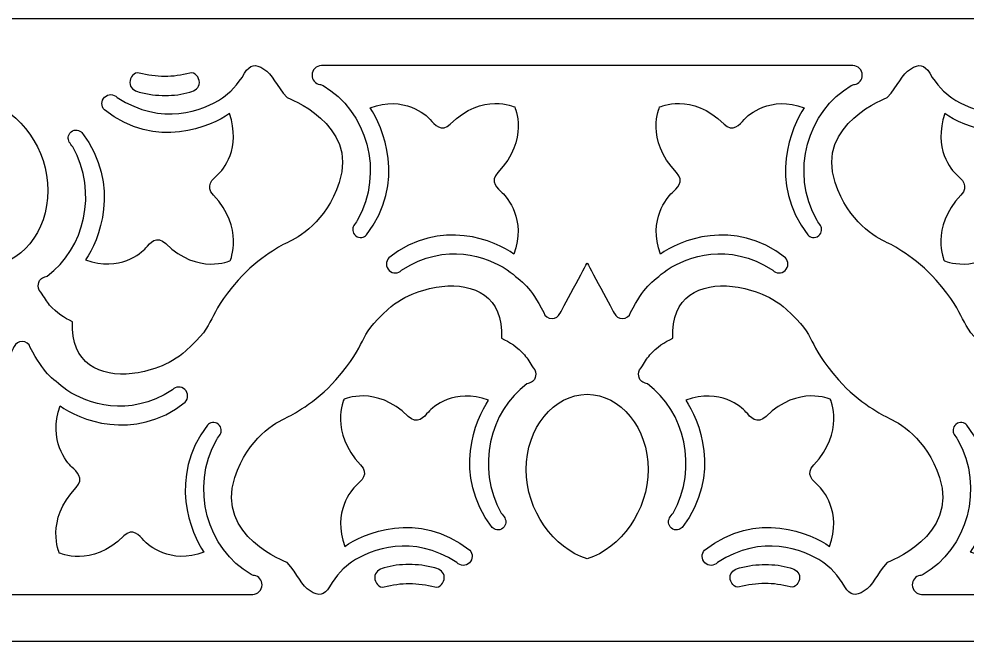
# Model space of a CAD drawing. Header units: centimetres. Extents: x 1.5 to 27, y -5.6 to -3.4.
# Drawn here: x 4.614 to 7.855, y -5.563 to -3.438 of the extents above; entities that cross this region are included whole.
import ezdxf

# ---------------------------------------------------------------- set-up
doc = ezdxf.new("R2010")
doc.units = ezdxf.units.CM
doc.header["$MEASUREMENT"] = 0
doc.layers.add('layer 1', color=7, linetype='Continuous')

msp = doc.modelspace()

# ---------------------------------------------------------------- linework, layer by layer
at = {"layer": 'layer 1', "color": 250}
for points, knots in [([(26.99977, -5.56315), (26.99977, -5.56315), (1.50052, -5.56315), (1.50052, -5.56315), (1.50052, -5.56315), (1.50052, -5.56315), (1.50052, -3.43822), (1.50052, -3.43822), (1.50052, -3.43822), (1.50052, -3.43822), (26.99977, -3.43822), (26.99977, -3.43822), (26.99977, -3.43822), (26.99977, -3.43822), (26.99977, -5.56315), (26.99977, -5.56315)], [0, 0, 0, 0, 0.2, 0.2, 0.2, 0.2, 0.4, 0.4, 0.4, 0.4, 0.6, 0.6, 0.6, 0.6, 1, 1, 1, 1]), ([(5.53057, -4.20241), (5.57008, -4.18478), (5.66395, -4.13215), (5.70887, -3.99739), (5.70887, -3.99739), (5.77604, -3.79588), (5.53057, -3.70694), (5.53057, -3.70694), (5.53057, -3.70694), (5.49366, -3.66489), (5.48061, -3.62707), (5.45125, -3.60917), (5.45125, -3.60917), (5.42188, -3.59128), (5.4039, -3.59267), (5.3856, -3.6235), (5.3856, -3.6235), (5.36274, -3.66337), (5.33356, -3.69138), (5.3105, -3.70784), (5.3105, -3.70784), (5.23985, -3.75181), (5.10358, -3.80572), (4.94974, -3.70609), (4.94974, -3.70609), (4.9382, -3.69391), (4.91912, -3.69354), (4.90714, -3.70527), (4.90714, -3.70527), (4.89515, -3.717), (4.89479, -3.7364), (4.90633, -3.74858), (4.90633, -3.74858), (5.08273, -3.88859), (5.27306, -3.80507), (5.33347, -3.7612), (5.33347, -3.7612), (5.37602, -3.87971), (5.31028, -3.95517), (5.29385, -3.97004), (5.29385, -3.97004), (5.27741, -3.98491), (5.24936, -4.00876), (5.27895, -4.03988), (5.27895, -4.03988), (5.38611, -4.15255), (5.33631, -4.26372), (5.33631, -4.26372), (5.33631, -4.26372), (5.33631, -4.26372), (5.22696, -4.31435), (5.11613, -4.20541), (5.11613, -4.20541), (5.08553, -4.17533), (5.06207, -4.20385), (5.04744, -4.22055), (5.04744, -4.22055), (5.03282, -4.23726), (4.95859, -4.3041), (4.84203, -4.26083), (4.84203, -4.26083), (4.88517, -4.19942), (4.96733, -4.00592), (4.82961, -3.82658), (4.82961, -3.82658), (4.82234, -3.81853), (4.80551, -3.8124), (4.79262, -3.82408), (4.79262, -3.82408), (4.7803, -3.83525), (4.78081, -3.84789), (4.78639, -3.85878), (4.78639, -3.85878), (4.78873, -3.86335), (4.79525, -3.87022), (4.79814, -3.87535), (4.79814, -3.87535), (4.88566, -4.03089), (4.8378, -4.22162), (4.71109, -4.31685), (4.71109, -4.31685), (4.6999, -4.32185), (4.68805, -4.31914), (4.68269, -4.33842), (4.68269, -4.33842), (4.67787, -4.35573), (4.68062, -4.36133), (4.68874, -4.37097), (4.68874, -4.37097), (4.68874, -4.37097), (4.68874, -4.37097), (4.68874, -4.37097), (4.68874, -4.37097), (4.70195, -4.39029), (4.70765, -4.40203), (4.71924, -4.41543), (4.71924, -4.41543), (4.74312, -4.44304), (4.76981, -4.45977), (4.79752, -4.47256), (4.79752, -4.47256), (4.78965, -4.6153), (4.8925, -4.66221), (5.00117, -4.64948), (5.00117, -4.64948), (5.05164, -4.64356), (5.12898, -4.62232), (5.1848, -4.5722), (5.1848, -4.5722), (5.29944, -4.46927), (5.24572, -4.46468), (5.36412, -4.32999), (5.36412, -4.32999), (5.43239, -4.25232), (5.52011, -4.20671), (5.53057, -4.20241)], [0, 0, 0, 0, 0.0333333, 0.0333333, 0.0333333, 0.0333333, 0.0666667, 0.0666667, 0.0666667, 0.0666667, 0.1, 0.1, 0.1, 0.1, 0.1333333, 0.1333333, 0.1333333, 0.1333333, 0.1666667, 0.1666667, 0.1666667, 0.1666667, 0.2, 0.2, 0.2, 0.2, 0.2333333, 0.2333333, 0.2333333, 0.2333333, 0.2666667, 0.2666667, 0.2666667, 0.2666667, 0.3, 0.3, 0.3, 0.3, 0.3333333, 0.3333333, 0.3333333, 0.3333333, 0.3666667, 0.3666667, 0.3666667, 0.3666667, 0.4, 0.4, 0.4, 0.4, 0.4333333, 0.4333333, 0.4333333, 0.4333333, 0.4666667, 0.4666667, 0.4666667, 0.4666667, 0.5, 0.5, 0.5, 0.5, 0.5333333, 0.5333333, 0.5333333, 0.5333333, 0.5666667, 0.5666667, 0.5666667, 0.5666667, 0.6, 0.6, 0.6, 0.6, 0.6333333, 0.6333333, 0.6333333, 0.6333333, 0.6666667, 0.6666667, 0.6666667, 0.6666667, 0.7, 0.7, 0.7, 0.7, 0.7333333, 0.7333333, 0.7333333, 0.7333333, 0.7666667, 0.7666667, 0.7666667, 0.7666667, 0.8, 0.8, 0.8, 0.8, 0.8333333, 0.8333333, 0.8333333, 0.8333333, 0.8666667, 0.8666667, 0.8666667, 0.8666667, 0.9, 0.9, 0.9, 0.9, 0.9333333, 0.9333333, 0.9333333, 0.9333333, 1, 1, 1, 1]), ([(7.58223, -4.20241), (7.5927, -4.20671), (7.68042, -4.25232), (7.74869, -4.32999), (7.74869, -4.32999), (7.86709, -4.46468), (7.81336, -4.46927), (7.928, -4.5722), (7.928, -4.5722), (7.98383, -4.62232), (8.06117, -4.64356), (8.11163, -4.64947), (8.11163, -4.64947), (8.22031, -4.66221), (8.32316, -4.6153), (8.31529, -4.47256), (8.31529, -4.47256), (8.343, -4.45977), (8.36969, -4.44304), (8.39357, -4.41543), (8.39357, -4.41543), (8.40516, -4.40202), (8.41086, -4.39029), (8.42406, -4.37097), (8.42406, -4.37097), (8.42406, -4.37097), (8.42406, -4.37097), (8.42406, -4.37097), (8.42406, -4.37097), (8.43219, -4.36133), (8.43494, -4.35573), (8.43012, -4.33841), (8.43012, -4.33841), (8.42475, -4.31913), (8.41291, -4.32184), (8.40171, -4.31685), (8.40171, -4.31685), (8.27501, -4.22162), (8.22715, -4.03089), (8.31467, -3.87535), (8.31467, -3.87535), (8.31756, -3.87022), (8.32407, -3.86335), (8.32642, -3.85878), (8.32642, -3.85878), (8.332, -3.84789), (8.33251, -3.83524), (8.32019, -3.82408), (8.32019, -3.82408), (8.30729, -3.81239), (8.29047, -3.81853), (8.28319, -3.82658), (8.28319, -3.82658), (8.14548, -4.00592), (8.22763, -4.19941), (8.27078, -4.26083), (8.27078, -4.26083), (8.15421, -4.3041), (8.07999, -4.23726), (8.06536, -4.22055), (8.06536, -4.22055), (8.05074, -4.20385), (8.02728, -4.17532), (7.99667, -4.20541), (7.99667, -4.20541), (7.88585, -4.31435), (7.7765, -4.26372), (7.7765, -4.26372), (7.7765, -4.26372), (7.7765, -4.26372), (7.7267, -4.15255), (7.83385, -4.03987), (7.83385, -4.03987), (7.86344, -4.00876), (7.83539, -3.98491), (7.81896, -3.97004), (7.81896, -3.97004), (7.80252, -3.95517), (7.73678, -3.87971), (7.77934, -3.7612), (7.77934, -3.7612), (7.83975, -3.80507), (8.03007, -3.88859), (8.20648, -3.74858), (8.20648, -3.74858), (8.21802, -3.73639), (8.21765, -3.717), (8.20567, -3.70527), (8.20567, -3.70527), (8.19368, -3.69354), (8.17461, -3.69391), (8.16307, -3.70609), (8.16307, -3.70609), (8.00923, -3.80572), (7.87296, -3.75181), (7.80231, -3.70783), (7.80231, -3.70783), (7.77925, -3.69138), (7.75006, -3.66337), (7.72721, -3.6235), (7.72721, -3.6235), (7.70891, -3.59267), (7.69092, -3.59128), (7.66156, -3.60917), (7.66156, -3.60917), (7.6322, -3.62706), (7.61914, -3.66489), (7.58223, -3.70694), (7.58223, -3.70694), (7.58223, -3.70694), (7.33677, -3.79588), (7.40393, -3.99739), (7.40393, -3.99739), (7.44885, -4.13215), (7.54273, -4.18478), (7.58223, -4.20241)], [0, 0, 0, 0, 0.0333333, 0.0333333, 0.0333333, 0.0333333, 0.0666667, 0.0666667, 0.0666667, 0.0666667, 0.1, 0.1, 0.1, 0.1, 0.1333333, 0.1333333, 0.1333333, 0.1333333, 0.1666667, 0.1666667, 0.1666667, 0.1666667, 0.2, 0.2, 0.2, 0.2, 0.2333333, 0.2333333, 0.2333333, 0.2333333, 0.2666667, 0.2666667, 0.2666667, 0.2666667, 0.3, 0.3, 0.3, 0.3, 0.3333333, 0.3333333, 0.3333333, 0.3333333, 0.3666667, 0.3666667, 0.3666667, 0.3666667, 0.4, 0.4, 0.4, 0.4, 0.4333333, 0.4333333, 0.4333333, 0.4333333, 0.4666667, 0.4666667, 0.4666667, 0.4666667, 0.5, 0.5, 0.5, 0.5, 0.5333333, 0.5333333, 0.5333333, 0.5333333, 0.5666667, 0.5666667, 0.5666667, 0.5666667, 0.6, 0.6, 0.6, 0.6, 0.6333333, 0.6333333, 0.6333333, 0.6333333, 0.6666667, 0.6666667, 0.6666667, 0.6666667, 0.7, 0.7, 0.7, 0.7, 0.7333333, 0.7333333, 0.7333333, 0.7333333, 0.7666667, 0.7666667, 0.7666667, 0.7666667, 0.8, 0.8, 0.8, 0.8, 0.8333333, 0.8333333, 0.8333333, 0.8333333, 0.8666667, 0.8666667, 0.8666667, 0.8666667, 0.9, 0.9, 0.9, 0.9, 0.9333333, 0.9333333, 0.9333333, 0.9333333, 1, 1, 1, 1]), ([(5.19889, -3.68819), (5.14387, -3.70365), (5.086, -3.70365), (5.02527, -3.68819), (5.02527, -3.68819), (5.00816, -3.68384), (4.99319, -3.67352), (4.99319, -3.65558), (4.99319, -3.65558), (4.99319, -3.65558), (4.99319, -3.65558), (4.99319, -3.65558), (4.99319, -3.65558), (4.99319, -3.63764), (5.00819, -3.61855), (5.02527, -3.62296), (5.02527, -3.62296), (5.08314, -3.63794), (5.14102, -3.63891), (5.19889, -3.62296), (5.19889, -3.62296), (5.2159, -3.61828), (5.23097, -3.63764), (5.23097, -3.65558), (5.23097, -3.65558), (5.23097, -3.65558), (5.23097, -3.65558), (5.23097, -3.65558), (5.23097, -3.65558), (5.23097, -3.67352), (5.21589, -3.68341), (5.19889, -3.68819)], [0, 0, 0, 0, 0.1111111, 0.1111111, 0.1111111, 0.1111111, 0.2222222, 0.2222222, 0.2222222, 0.2222222, 0.3333333, 0.3333333, 0.3333333, 0.3333333, 0.4444444, 0.4444444, 0.4444444, 0.4444444, 0.5555556, 0.5555556, 0.5555556, 0.5555556, 0.6666667, 0.6666667, 0.6666667, 0.6666667, 0.7777778, 0.7777778, 0.7777778, 0.7777778, 1, 1, 1, 1]), ([(6.5564, -3.59759), (6.5564, -3.59759), (7.46495, -3.59759), (7.46495, -3.59759), (7.46495, -3.59759), (7.48251, -3.59759), (7.49688, -3.6122), (7.49688, -3.63006), (7.49688, -3.63006), (7.49688, -3.63006), (7.49688, -3.63006), (7.49688, -3.63006), (7.49688, -3.63006), (7.49688, -3.64599), (7.48544, -3.65934), (7.4705, -3.66203), (7.4705, -3.66203), (7.46566, -3.6629), (7.4637, -3.66316), (7.45926, -3.66573), (7.45926, -3.66573), (7.31048, -3.75182), (7.24799, -3.95984), (7.34213, -4.12714), (7.34213, -4.12714), (7.34502, -4.13227), (7.35154, -4.13914), (7.35388, -4.14371), (7.35388, -4.14371), (7.35946, -4.1546), (7.35997, -4.16725), (7.34765, -4.17841), (7.34765, -4.17841), (7.33476, -4.1901), (7.31793, -4.18396), (7.31066, -4.17591), (7.31066, -4.17591), (7.17294, -3.99657), (7.2551, -3.80307), (7.29824, -3.74166), (7.29824, -3.74166), (7.18168, -3.69839), (7.10745, -3.76523), (7.09283, -3.78194), (7.09283, -3.78194), (7.0782, -3.79864), (7.05474, -3.82717), (7.02414, -3.79708), (7.02414, -3.79708), (6.91331, -3.68814), (6.80396, -3.73877), (6.80396, -3.73877), (6.80396, -3.73877), (6.80396, -3.73877), (6.75416, -3.84994), (6.86132, -3.96262), (6.86132, -3.96262), (6.89091, -3.99373), (6.86286, -4.01758), (6.84642, -4.03245), (6.84642, -4.03245), (6.82999, -4.04732), (6.76425, -4.12278), (6.8068, -4.24129), (6.8068, -4.24129), (6.86721, -4.19742), (7.05754, -4.1139), (7.23394, -4.25391), (7.23394, -4.25391), (7.24548, -4.26609), (7.24512, -4.28549), (7.23313, -4.29722), (7.23313, -4.29722), (7.22115, -4.30895), (7.20207, -4.30858), (7.19053, -4.29639), (7.19053, -4.29639), (7.03669, -4.19677), (6.90042, -4.25068), (6.82977, -4.29465), (6.82977, -4.29465), (6.77194, -4.3409), (6.75363, -4.35007), (6.70477, -4.44132), (6.70477, -4.44132), (6.7008, -4.45326), (6.68968, -4.46186), (6.6766, -4.46186), (6.6766, -4.46186), (6.66481, -4.46186), (6.65463, -4.45488), (6.64981, -4.44477), (6.64981, -4.44477), (6.6495, -4.4441), (6.55667, -4.27234), (6.5564, -4.27164), (6.5564, -4.27164), (6.55613, -4.27234), (6.46331, -4.4441), (6.46299, -4.44477), (6.46299, -4.44477), (6.45818, -4.45488), (6.44799, -4.46186), (6.43621, -4.46186), (6.43621, -4.46186), (6.42312, -4.46186), (6.41201, -4.45326), (6.40804, -4.44132), (6.40804, -4.44132), (6.35918, -4.35007), (6.34086, -4.3409), (6.28303, -4.29465), (6.28303, -4.29465), (6.21239, -4.25068), (6.07611, -4.19677), (5.92227, -4.29639), (5.92227, -4.29639), (5.91073, -4.30858), (5.89166, -4.30895), (5.87967, -4.29722), (5.87967, -4.29722), (5.86769, -4.28549), (5.86732, -4.26609), (5.87886, -4.25391), (5.87886, -4.25391), (6.05527, -4.1139), (6.24559, -4.19742), (6.306, -4.24129), (6.306, -4.24129), (6.34856, -4.12278), (6.28282, -4.04732), (6.26638, -4.03245), (6.26638, -4.03245), (6.24995, -4.01758), (6.2219, -3.99373), (6.25149, -3.96262), (6.25149, -3.96262), (6.35864, -3.84994), (6.30884, -3.73877), (6.30884, -3.73877), (6.30884, -3.73877), (6.30884, -3.73877), (6.19949, -3.68814), (6.08867, -3.79708), (6.08867, -3.79708), (6.05806, -3.82717), (6.0346, -3.79864), (6.01998, -3.78194), (6.01998, -3.78194), (6.00536, -3.76523), (5.93113, -3.69839), (5.81456, -3.74166), (5.81456, -3.74166), (5.85771, -3.80307), (5.93986, -3.99657), (5.80215, -4.17591), (5.80215, -4.17591), (5.79487, -4.18396), (5.77805, -4.1901), (5.76515, -4.17841), (5.76515, -4.17841), (5.75283, -4.16725), (5.75334, -4.1546), (5.75892, -4.14371), (5.75892, -4.14371), (5.76127, -4.13914), (5.76779, -4.13227), (5.77067, -4.12714), (5.77067, -4.12714), (5.86481, -3.95984), (5.80232, -3.75182), (5.65355, -3.66573), (5.65355, -3.66573), (5.64911, -3.66316), (5.64715, -3.6629), (5.64231, -3.66203), (5.64231, -3.66203), (5.62736, -3.65934), (5.61592, -3.64599), (5.61592, -3.63006), (5.61592, -3.63006), (5.61592, -3.63006), (5.61592, -3.63006), (5.61592, -3.63006), (5.61592, -3.63006), (5.61592, -3.6122), (5.63029, -3.59759), (5.64785, -3.59759), (5.64785, -3.59759), (5.64785, -3.59759), (6.5564, -3.59759), (6.5564, -3.59759)], [0, 0, 0, 0, 0.0204082, 0.0204082, 0.0204082, 0.0204082, 0.0408163, 0.0408163, 0.0408163, 0.0408163, 0.0612245, 0.0612245, 0.0612245, 0.0612245, 0.0816327, 0.0816327, 0.0816327, 0.0816327, 0.1020408, 0.1020408, 0.1020408, 0.1020408, 0.122449, 0.122449, 0.122449, 0.122449, 0.1428571, 0.1428571, 0.1428571, 0.1428571, 0.1632653, 0.1632653, 0.1632653, 0.1632653, 0.1836735, 0.1836735, 0.1836735, 0.1836735, 0.2040816, 0.2040816, 0.2040816, 0.2040816, 0.2244898, 0.2244898, 0.2244898, 0.2244898, 0.244898, 0.244898, 0.244898, 0.244898, 0.2653061, 0.2653061, 0.2653061, 0.2653061, 0.2857143, 0.2857143, 0.2857143, 0.2857143, 0.3061224, 0.3061224, 0.3061224, 0.3061224, 0.3265306, 0.3265306, 0.3265306, 0.3265306, 0.3469388, 0.3469388, 0.3469388, 0.3469388, 0.3673469, 0.3673469, 0.3673469, 0.3673469, 0.3877551, 0.3877551, 0.3877551, 0.3877551, 0.4081633, 0.4081633, 0.4081633, 0.4081633, 0.4285714, 0.4285714, 0.4285714, 0.4285714, 0.4489796, 0.4489796, 0.4489796, 0.4489796, 0.4693878, 0.4693878, 0.4693878, 0.4693878, 0.4897959, 0.4897959, 0.4897959, 0.4897959, 0.5102041, 0.5102041, 0.5102041, 0.5102041, 0.5306122, 0.5306122, 0.5306122, 0.5306122, 0.5510204, 0.5510204, 0.5510204, 0.5510204, 0.5714286, 0.5714286, 0.5714286, 0.5714286, 0.5918367, 0.5918367, 0.5918367, 0.5918367, 0.6122449, 0.6122449, 0.6122449, 0.6122449, 0.6326531, 0.6326531, 0.6326531, 0.6326531, 0.6530612, 0.6530612, 0.6530612, 0.6530612, 0.6734694, 0.6734694, 0.6734694, 0.6734694, 0.6938776, 0.6938776, 0.6938776, 0.6938776, 0.7142857, 0.7142857, 0.7142857, 0.7142857, 0.7346939, 0.7346939, 0.7346939, 0.7346939, 0.755102, 0.755102, 0.755102, 0.755102, 0.7755102, 0.7755102, 0.7755102, 0.7755102, 0.7959184, 0.7959184, 0.7959184, 0.7959184, 0.8163265, 0.8163265, 0.8163265, 0.8163265, 0.8367347, 0.8367347, 0.8367347, 0.8367347, 0.8571429, 0.8571429, 0.8571429, 0.8571429, 0.877551, 0.877551, 0.877551, 0.877551, 0.8979592, 0.8979592, 0.8979592, 0.8979592, 0.9183673, 0.9183673, 0.9183673, 0.9183673, 0.9387755, 0.9387755, 0.9387755, 0.9387755, 0.9591837, 0.9591837, 0.9591837, 0.9591837, 1, 1, 1, 1]), ([(4.50474, -3.71847), (4.39099, -3.75603), (4.29644, -3.88215), (4.29644, -4.02406), (4.29644, -4.02406), (4.29644, -4.16597), (4.38972, -4.28106), (4.50474, -4.28106), (4.50474, -4.28106), (4.61976, -4.28106), (4.71304, -4.16597), (4.71304, -4.02406), (4.71304, -4.02406), (4.71304, -3.88215), (4.61849, -3.75603), (4.50474, -3.71847)], [0, 0, 0, 0, 0.2, 0.2, 0.2, 0.2, 0.4, 0.4, 0.4, 0.4, 0.6, 0.6, 0.6, 0.6, 1, 1, 1, 1]), ([(5.53057, -5.29444), (5.56748, -5.33648), (5.58053, -5.37431), (5.60989, -5.3922), (5.60989, -5.3922), (5.63926, -5.41009), (5.65724, -5.40871), (5.67554, -5.37788), (5.67554, -5.37788), (5.6984, -5.338), (5.72758, -5.30999), (5.75064, -5.29354), (5.75064, -5.29354), (5.82129, -5.24957), (5.95756, -5.19565), (6.11141, -5.29528), (6.11141, -5.29528), (6.12294, -5.30746), (6.14202, -5.30783), (6.15401, -5.2961), (6.15401, -5.2961), (6.16599, -5.28437), (6.16635, -5.26498), (6.15481, -5.25279), (6.15481, -5.25279), (5.97841, -5.11278), (5.78809, -5.19631), (5.72767, -5.24017), (5.72767, -5.24017), (5.68512, -5.12166), (5.75086, -5.0462), (5.76729, -5.03133), (5.76729, -5.03133), (5.78373, -5.01646), (5.81178, -4.99261), (5.78219, -4.9615), (5.78219, -4.9615), (5.67504, -4.84883), (5.72483, -4.73765), (5.72483, -4.73765), (5.72483, -4.73765), (5.72483, -4.73765), (5.83419, -4.68702), (5.94501, -4.79596), (5.94501, -4.79596), (5.97561, -4.82605), (5.99907, -4.79753), (6.0137, -4.78082), (6.0137, -4.78082), (6.02832, -4.76411), (6.10255, -4.69728), (6.21911, -4.74054), (6.21911, -4.74054), (6.17597, -4.80196), (6.09382, -4.99546), (6.23153, -5.1748), (6.23153, -5.1748), (6.2388, -5.18284), (6.25563, -5.18898), (6.26852, -5.1773), (6.26852, -5.1773), (6.28084, -5.16613), (6.28033, -5.15349), (6.27475, -5.1426), (6.27475, -5.1426), (6.27241, -5.13802), (6.26589, -5.13116), (6.263, -5.12602), (6.263, -5.12602), (6.17549, -4.97048), (6.22334, -4.77976), (6.35005, -4.68453), (6.35005, -4.68453), (6.36124, -4.67953), (6.37309, -4.68224), (6.37845, -4.66296), (6.37845, -4.66296), (6.38327, -4.64565), (6.38052, -4.64005), (6.3724, -4.6304), (6.3724, -4.6304), (6.3724, -4.6304), (6.3724, -4.6304), (6.3724, -4.6304), (6.3724, -4.6304), (6.35919, -4.61108), (6.35349, -4.59935), (6.3419, -4.58595), (6.3419, -4.58595), (6.31802, -4.55833), (6.29133, -4.5416), (6.26362, -4.52882), (6.26362, -4.52882), (6.2715, -4.38608), (6.16865, -4.33917), (6.05997, -4.3519), (6.05997, -4.3519), (6.0095, -4.35781), (5.93217, -4.37905), (5.87634, -4.42917), (5.87634, -4.42917), (5.7617, -4.53211), (5.81542, -4.5367), (5.69703, -4.67139), (5.69703, -4.67139), (5.62875, -4.74905), (5.54103, -4.79466), (5.53057, -4.79897), (5.53057, -4.79897), (5.49106, -4.81659), (5.39719, -4.86922), (5.35227, -5.00399), (5.35227, -5.00399), (5.28511, -5.2055), (5.53057, -5.29444), (5.53057, -5.29444)], [0, 0, 0, 0, 0.0333333, 0.0333333, 0.0333333, 0.0333333, 0.0666667, 0.0666667, 0.0666667, 0.0666667, 0.1, 0.1, 0.1, 0.1, 0.1333333, 0.1333333, 0.1333333, 0.1333333, 0.1666667, 0.1666667, 0.1666667, 0.1666667, 0.2, 0.2, 0.2, 0.2, 0.2333333, 0.2333333, 0.2333333, 0.2333333, 0.2666667, 0.2666667, 0.2666667, 0.2666667, 0.3, 0.3, 0.3, 0.3, 0.3333333, 0.3333333, 0.3333333, 0.3333333, 0.3666667, 0.3666667, 0.3666667, 0.3666667, 0.4, 0.4, 0.4, 0.4, 0.4333333, 0.4333333, 0.4333333, 0.4333333, 0.4666667, 0.4666667, 0.4666667, 0.4666667, 0.5, 0.5, 0.5, 0.5, 0.5333333, 0.5333333, 0.5333333, 0.5333333, 0.5666667, 0.5666667, 0.5666667, 0.5666667, 0.6, 0.6, 0.6, 0.6, 0.6333333, 0.6333333, 0.6333333, 0.6333333, 0.6666667, 0.6666667, 0.6666667, 0.6666667, 0.7, 0.7, 0.7, 0.7, 0.7333333, 0.7333333, 0.7333333, 0.7333333, 0.7666667, 0.7666667, 0.7666667, 0.7666667, 0.8, 0.8, 0.8, 0.8, 0.8333333, 0.8333333, 0.8333333, 0.8333333, 0.8666667, 0.8666667, 0.8666667, 0.8666667, 0.9, 0.9, 0.9, 0.9, 0.9333333, 0.9333333, 0.9333333, 0.9333333, 1, 1, 1, 1]), ([(7.58223, -5.29444), (7.58223, -5.29443), (7.8277, -5.20549), (7.76054, -5.00399), (7.76054, -5.00399), (7.71562, -4.86922), (7.62174, -4.81659), (7.58223, -4.79897), (7.58223, -4.79897), (7.57177, -4.79466), (7.48405, -4.74905), (7.41578, -4.67139), (7.41578, -4.67139), (7.29738, -4.5367), (7.3511, -4.53211), (7.23646, -4.42917), (7.23646, -4.42917), (7.18064, -4.37905), (7.1033, -4.35781), (7.05284, -4.3519), (7.05284, -4.3519), (6.94416, -4.33917), (6.84131, -4.38608), (6.84918, -4.52882), (6.84918, -4.52882), (6.82147, -4.5416), (6.79478, -4.55833), (6.7709, -4.58595), (6.7709, -4.58595), (6.75931, -4.59935), (6.75361, -4.61108), (6.74041, -4.6304), (6.74041, -4.6304), (6.74041, -4.6304), (6.74041, -4.6304), (6.74041, -4.6304), (6.74041, -4.6304), (6.73228, -4.64005), (6.72953, -4.64565), (6.73435, -4.66296), (6.73435, -4.66296), (6.73972, -4.68224), (6.75156, -4.67953), (6.76276, -4.68453), (6.76276, -4.68453), (6.88946, -4.77976), (6.93732, -4.97048), (6.8498, -5.12602), (6.8498, -5.12602), (6.84691, -5.13116), (6.8404, -5.13802), (6.83805, -5.1426), (6.83805, -5.1426), (6.83247, -5.15349), (6.83196, -5.16613), (6.84428, -5.1773), (6.84428, -5.1773), (6.85718, -5.18898), (6.874, -5.18284), (6.88128, -5.1748), (6.88128, -5.1748), (7.01899, -4.99546), (6.93684, -4.80196), (6.89369, -4.74054), (6.89369, -4.74054), (7.01026, -4.69728), (7.08448, -4.76411), (7.09911, -4.78082), (7.09911, -4.78082), (7.11373, -4.79753), (7.13719, -4.82605), (7.16779, -4.79596), (7.16779, -4.79596), (7.27862, -4.68702), (7.38797, -4.73765), (7.38797, -4.73765), (7.38797, -4.73765), (7.38797, -4.73765), (7.43777, -4.84883), (7.33062, -4.9615), (7.33062, -4.9615), (7.30103, -4.99261), (7.32908, -5.01646), (7.34551, -5.03133), (7.34551, -5.03133), (7.36195, -5.0462), (7.42769, -5.12166), (7.38513, -5.24017), (7.38513, -5.24017), (7.32472, -5.19631), (7.1344, -5.11278), (6.95799, -5.25279), (6.95799, -5.25279), (6.94645, -5.26498), (6.94682, -5.28437), (6.9588, -5.2961), (6.9588, -5.2961), (6.97079, -5.30783), (6.98986, -5.30746), (7.0014, -5.29528), (7.0014, -5.29528), (7.15524, -5.19565), (7.29151, -5.24957), (7.36216, -5.29354), (7.36216, -5.29354), (7.38522, -5.30999), (7.41441, -5.338), (7.43726, -5.37788), (7.43726, -5.37788), (7.45557, -5.40871), (7.47355, -5.41009), (7.50291, -5.3922), (7.50291, -5.3922), (7.53227, -5.37431), (7.54533, -5.33648), (7.58223, -5.29444)], [0, 0, 0, 0, 0.0333333, 0.0333333, 0.0333333, 0.0333333, 0.0666667, 0.0666667, 0.0666667, 0.0666667, 0.1, 0.1, 0.1, 0.1, 0.1333333, 0.1333333, 0.1333333, 0.1333333, 0.1666667, 0.1666667, 0.1666667, 0.1666667, 0.2, 0.2, 0.2, 0.2, 0.2333333, 0.2333333, 0.2333333, 0.2333333, 0.2666667, 0.2666667, 0.2666667, 0.2666667, 0.3, 0.3, 0.3, 0.3, 0.3333333, 0.3333333, 0.3333333, 0.3333333, 0.3666667, 0.3666667, 0.3666667, 0.3666667, 0.4, 0.4, 0.4, 0.4, 0.4333333, 0.4333333, 0.4333333, 0.4333333, 0.4666667, 0.4666667, 0.4666667, 0.4666667, 0.5, 0.5, 0.5, 0.5, 0.5333333, 0.5333333, 0.5333333, 0.5333333, 0.5666667, 0.5666667, 0.5666667, 0.5666667, 0.6, 0.6, 0.6, 0.6, 0.6333333, 0.6333333, 0.6333333, 0.6333333, 0.6666667, 0.6666667, 0.6666667, 0.6666667, 0.7, 0.7, 0.7, 0.7, 0.7333333, 0.7333333, 0.7333333, 0.7333333, 0.7666667, 0.7666667, 0.7666667, 0.7666667, 0.8, 0.8, 0.8, 0.8, 0.8333333, 0.8333333, 0.8333333, 0.8333333, 0.8666667, 0.8666667, 0.8666667, 0.8666667, 0.9, 0.9, 0.9, 0.9, 0.9333333, 0.9333333, 0.9333333, 0.9333333, 1, 1, 1, 1]), ([(4.50474, -5.40378), (4.50474, -5.40378), (3.59619, -5.40378), (3.59619, -5.40378), (3.59619, -5.40378), (3.57863, -5.40378), (3.56426, -5.38917), (3.56426, -5.37132), (3.56426, -5.37132), (3.56426, -5.37132), (3.56426, -5.37132), (3.56426, -5.37132), (3.56426, -5.37132), (3.56426, -5.35539), (3.5757, -5.34204), (3.59064, -5.33935), (3.59064, -5.33935), (3.59548, -5.33848), (3.59744, -5.33822), (3.60188, -5.33565), (3.60188, -5.33565), (3.75066, -5.24955), (3.81315, -5.04154), (3.71901, -4.87423), (3.71901, -4.87423), (3.71612, -4.8691), (3.7096, -4.86224), (3.70726, -4.85766), (3.70726, -4.85766), (3.70168, -4.84677), (3.70117, -4.83413), (3.71349, -4.82296), (3.71349, -4.82296), (3.72638, -4.81128), (3.74321, -4.81742), (3.75048, -4.82546), (3.75048, -4.82546), (3.8882, -5.0048), (3.80605, -5.1983), (3.7629, -5.25972), (3.7629, -5.25972), (3.87947, -5.30298), (3.95369, -5.23615), (3.96832, -5.21944), (3.96832, -5.21944), (3.98294, -5.20273), (4.0064, -5.17421), (4.037, -5.20429), (4.037, -5.20429), (4.14783, -5.31324), (4.25718, -5.26261), (4.25718, -5.26261), (4.25718, -5.26261), (4.25718, -5.26261), (4.30698, -5.15143), (4.19982, -5.03876), (4.19982, -5.03876), (4.17023, -5.00765), (4.19828, -4.9838), (4.21472, -4.96893), (4.21472, -4.96893), (4.23116, -4.95406), (4.29689, -4.8786), (4.25434, -4.76009), (4.25434, -4.76009), (4.19393, -4.80395), (4.0036, -4.88747), (3.8272, -4.74746), (3.8272, -4.74746), (3.81566, -4.73528), (3.81602, -4.71589), (3.82801, -4.70416), (3.82801, -4.70416), (3.83999, -4.69242), (3.85907, -4.69279), (3.87061, -4.70498), (3.87061, -4.70498), (4.02445, -4.80461), (4.16072, -4.75069), (4.23137, -4.70672), (4.23137, -4.70672), (4.2892, -4.66048), (4.30751, -4.65131), (4.35637, -4.56005), (4.35637, -4.56005), (4.36035, -4.54811), (4.37146, -4.53952), (4.38454, -4.53952), (4.38454, -4.53952), (4.39633, -4.53952), (4.40651, -4.54649), (4.41133, -4.5566), (4.41133, -4.5566), (4.41165, -4.55727), (4.50447, -4.72904), (4.50474, -4.72974), (4.50474, -4.72974), (4.50501, -4.72904), (4.59783, -4.55727), (4.59815, -4.5566), (4.59815, -4.5566), (4.60296, -4.54649), (4.61315, -4.53952), (4.62493, -4.53952), (4.62493, -4.53952), (4.63802, -4.53952), (4.64913, -4.54811), (4.65311, -4.56005), (4.65311, -4.56005), (4.70196, -4.65131), (4.72028, -4.66048), (4.77811, -4.70672), (4.77811, -4.70672), (4.84876, -4.75069), (4.98503, -4.80461), (5.13887, -4.70498), (5.13887, -4.70498), (5.15041, -4.69279), (5.16948, -4.69242), (5.18147, -4.70416), (5.18147, -4.70416), (5.19345, -4.71589), (5.19382, -4.73528), (5.18228, -4.74746), (5.18228, -4.74746), (5.00587, -4.88747), (4.81555, -4.80395), (4.75514, -4.76009), (4.75514, -4.76009), (4.71259, -4.8786), (4.77832, -4.95406), (4.79476, -4.96893), (4.79476, -4.96893), (4.81119, -4.9838), (4.83925, -5.00765), (4.80966, -5.03876), (4.80966, -5.03876), (4.7025, -5.15143), (4.7523, -5.26261), (4.7523, -5.26261), (4.7523, -5.26261), (4.7523, -5.26261), (4.86165, -5.31324), (4.97248, -5.20429), (4.97248, -5.20429), (5.00308, -5.17421), (5.02654, -5.20273), (5.04116, -5.21944), (5.04116, -5.21944), (5.05579, -5.23615), (5.13001, -5.30298), (5.24658, -5.25972), (5.24658, -5.25972), (5.20343, -5.1983), (5.12128, -5.0048), (5.25899, -4.82546), (5.25899, -4.82546), (5.26627, -4.81742), (5.2831, -4.81128), (5.29599, -4.82296), (5.29599, -4.82296), (5.30831, -4.83413), (5.3078, -4.84677), (5.30222, -4.85766), (5.30222, -4.85766), (5.29987, -4.86224), (5.29336, -4.8691), (5.29047, -4.87423), (5.29047, -4.87423), (5.19633, -5.04154), (5.25882, -5.24955), (5.40759, -5.33565), (5.40759, -5.33565), (5.41204, -5.33822), (5.41399, -5.33848), (5.41884, -5.33935), (5.41884, -5.33935), (5.43378, -5.34204), (5.44522, -5.35539), (5.44522, -5.37132), (5.44522, -5.37132), (5.44522, -5.37132), (5.44522, -5.37132), (5.44522, -5.37132), (5.44522, -5.37132), (5.44522, -5.38917), (5.43085, -5.40378), (5.41329, -5.40378), (5.41329, -5.40378), (5.41329, -5.40378), (4.50474, -5.40378), (4.50474, -5.40378)], [0, 0, 0, 0, 0.0204082, 0.0204082, 0.0204082, 0.0204082, 0.0408163, 0.0408163, 0.0408163, 0.0408163, 0.0612245, 0.0612245, 0.0612245, 0.0612245, 0.0816327, 0.0816327, 0.0816327, 0.0816327, 0.1020408, 0.1020408, 0.1020408, 0.1020408, 0.122449, 0.122449, 0.122449, 0.122449, 0.1428571, 0.1428571, 0.1428571, 0.1428571, 0.1632653, 0.1632653, 0.1632653, 0.1632653, 0.1836735, 0.1836735, 0.1836735, 0.1836735, 0.2040816, 0.2040816, 0.2040816, 0.2040816, 0.2244898, 0.2244898, 0.2244898, 0.2244898, 0.244898, 0.244898, 0.244898, 0.244898, 0.2653061, 0.2653061, 0.2653061, 0.2653061, 0.2857143, 0.2857143, 0.2857143, 0.2857143, 0.3061224, 0.3061224, 0.3061224, 0.3061224, 0.3265306, 0.3265306, 0.3265306, 0.3265306, 0.3469388, 0.3469388, 0.3469388, 0.3469388, 0.3673469, 0.3673469, 0.3673469, 0.3673469, 0.3877551, 0.3877551, 0.3877551, 0.3877551, 0.4081633, 0.4081633, 0.4081633, 0.4081633, 0.4285714, 0.4285714, 0.4285714, 0.4285714, 0.4489796, 0.4489796, 0.4489796, 0.4489796, 0.4693878, 0.4693878, 0.4693878, 0.4693878, 0.4897959, 0.4897959, 0.4897959, 0.4897959, 0.5102041, 0.5102041, 0.5102041, 0.5102041, 0.5306122, 0.5306122, 0.5306122, 0.5306122, 0.5510204, 0.5510204, 0.5510204, 0.5510204, 0.5714286, 0.5714286, 0.5714286, 0.5714286, 0.5918367, 0.5918367, 0.5918367, 0.5918367, 0.6122449, 0.6122449, 0.6122449, 0.6122449, 0.6326531, 0.6326531, 0.6326531, 0.6326531, 0.6530612, 0.6530612, 0.6530612, 0.6530612, 0.6734694, 0.6734694, 0.6734694, 0.6734694, 0.6938776, 0.6938776, 0.6938776, 0.6938776, 0.7142857, 0.7142857, 0.7142857, 0.7142857, 0.7346939, 0.7346939, 0.7346939, 0.7346939, 0.755102, 0.755102, 0.755102, 0.755102, 0.7755102, 0.7755102, 0.7755102, 0.7755102, 0.7959184, 0.7959184, 0.7959184, 0.7959184, 0.8163265, 0.8163265, 0.8163265, 0.8163265, 0.8367347, 0.8367347, 0.8367347, 0.8367347, 0.8571429, 0.8571429, 0.8571429, 0.8571429, 0.877551, 0.877551, 0.877551, 0.877551, 0.8979592, 0.8979592, 0.8979592, 0.8979592, 0.9183673, 0.9183673, 0.9183673, 0.9183673, 0.9387755, 0.9387755, 0.9387755, 0.9387755, 0.9591837, 0.9591837, 0.9591837, 0.9591837, 1, 1, 1, 1]), ([(8.60807, -5.40378), (8.60807, -5.40378), (7.69952, -5.40378), (7.69952, -5.40378), (7.69952, -5.40378), (7.68196, -5.40378), (7.66758, -5.38917), (7.66758, -5.37132), (7.66758, -5.37132), (7.66758, -5.37132), (7.66758, -5.37132), (7.66758, -5.37132), (7.66758, -5.37132), (7.66758, -5.35538), (7.67903, -5.34204), (7.69397, -5.33935), (7.69397, -5.33935), (7.69881, -5.33848), (7.70077, -5.33821), (7.70521, -5.33564), (7.70521, -5.33564), (7.85399, -5.24955), (7.91648, -5.04154), (7.82234, -4.87423), (7.82234, -4.87423), (7.81945, -4.8691), (7.81293, -4.86224), (7.81059, -4.85766), (7.81059, -4.85766), (7.80501, -4.84677), (7.8045, -4.83413), (7.81682, -4.82296), (7.81682, -4.82296), (7.82971, -4.81128), (7.84654, -4.81742), (7.85381, -4.82546), (7.85381, -4.82546), (7.99152, -5.0048), (7.90937, -5.1983), (7.86623, -5.25971), (7.86623, -5.25971), (7.98279, -5.30298), (8.05702, -5.23614), (8.07164, -5.21944), (8.07164, -5.21944), (8.08627, -5.20273), (8.10973, -5.17421), (8.14033, -5.20429), (8.14033, -5.20429), (8.25116, -5.31323), (8.36051, -5.26261), (8.36051, -5.26261), (8.36051, -5.26261), (8.36051, -5.26261), (8.4103, -5.15143), (8.30315, -5.03876), (8.30315, -5.03876), (8.27356, -5.00764), (8.30161, -4.98379), (8.31805, -4.96893), (8.31805, -4.96893), (8.33448, -4.95406), (8.40022, -4.87859), (8.35767, -4.76009), (8.35767, -4.76009), (8.29725, -4.80395), (8.10693, -4.88747), (7.93053, -4.74746), (7.93053, -4.74746), (7.91899, -4.73528), (7.91935, -4.71588), (7.93134, -4.70415), (7.93134, -4.70415), (7.94332, -4.69242), (7.9624, -4.69279), (7.97394, -4.70498), (7.97394, -4.70498), (8.12778, -4.8046), (8.26405, -4.75069), (8.3347, -4.70672), (8.3347, -4.70672), (8.39253, -4.66048), (8.41084, -4.65131), (8.4597, -4.56005), (8.4597, -4.56005), (8.46367, -4.54811), (8.47479, -4.53951), (8.48787, -4.53951), (8.48787, -4.53951), (8.49966, -4.53951), (8.50984, -4.54649), (8.51465, -4.5566), (8.51465, -4.5566), (8.51497, -4.55727), (8.6078, -4.72904), (8.60807, -4.72974), (8.60807, -4.72974), (8.60834, -4.72904), (8.70116, -4.55727), (8.70148, -4.5566), (8.70148, -4.5566), (8.70629, -4.54649), (8.71648, -4.53951), (8.72826, -4.53951), (8.72826, -4.53951), (8.74135, -4.53951), (8.75246, -4.54811), (8.75643, -4.56005), (8.75643, -4.56005), (8.80529, -4.65131), (8.82361, -4.66048), (8.88144, -4.70672), (8.88144, -4.70672), (8.95208, -4.75069), (9.08836, -4.8046), (9.2422, -4.70498), (9.2422, -4.70498), (9.25374, -4.69279), (9.27281, -4.69242), (9.2848, -4.70415), (9.2848, -4.70415), (9.29678, -4.71588), (9.29715, -4.73528), (9.28561, -4.74746), (9.28561, -4.74746), (9.1092, -4.88747), (8.91888, -4.80395), (8.85847, -4.76009), (8.85847, -4.76009), (8.81591, -4.87859), (8.88165, -4.95406), (8.89809, -4.96893), (8.89809, -4.96893), (8.91452, -4.98379), (8.94257, -5.00764), (8.91298, -5.03876), (8.91298, -5.03876), (8.80583, -5.15143), (8.85562, -5.26261), (8.85562, -5.26261), (8.85562, -5.26261), (8.85562, -5.26261), (8.96498, -5.31323), (9.0758, -5.20429), (9.0758, -5.20429), (9.10641, -5.17421), (9.12987, -5.20273), (9.14449, -5.21944), (9.14449, -5.21944), (9.15911, -5.23614), (9.23334, -5.30298), (9.34991, -5.25971), (9.34991, -5.25971), (9.30676, -5.1983), (9.22461, -5.0048), (9.36232, -4.82546), (9.36232, -4.82546), (9.3696, -4.81742), (9.38642, -4.81128), (9.39932, -4.82296), (9.39932, -4.82296), (9.41164, -4.83413), (9.41113, -4.84677), (9.40555, -4.85766), (9.40555, -4.85766), (9.4032, -4.86224), (9.39668, -4.8691), (9.3938, -4.87423), (9.3938, -4.87423), (9.29966, -5.04154), (9.36215, -5.24955), (9.51092, -5.33564), (9.51092, -5.33564), (9.51536, -5.33821), (9.51732, -5.33848), (9.52216, -5.33935), (9.52216, -5.33935), (9.53711, -5.34204), (9.54855, -5.35538), (9.54855, -5.37132), (9.54855, -5.37132), (9.54855, -5.37132), (9.54855, -5.37132), (9.54855, -5.37132), (9.54855, -5.37132), (9.54855, -5.38917), (9.53418, -5.40378), (9.51662, -5.40378), (9.51662, -5.40378), (9.51662, -5.40378), (8.60807, -5.40378), (8.60807, -5.40378)], [0, 0, 0, 0, 0.0204082, 0.0204082, 0.0204082, 0.0204082, 0.0408163, 0.0408163, 0.0408163, 0.0408163, 0.0612245, 0.0612245, 0.0612245, 0.0612245, 0.0816327, 0.0816327, 0.0816327, 0.0816327, 0.1020408, 0.1020408, 0.1020408, 0.1020408, 0.122449, 0.122449, 0.122449, 0.122449, 0.1428571, 0.1428571, 0.1428571, 0.1428571, 0.1632653, 0.1632653, 0.1632653, 0.1632653, 0.1836735, 0.1836735, 0.1836735, 0.1836735, 0.2040816, 0.2040816, 0.2040816, 0.2040816, 0.2244898, 0.2244898, 0.2244898, 0.2244898, 0.244898, 0.244898, 0.244898, 0.244898, 0.2653061, 0.2653061, 0.2653061, 0.2653061, 0.2857143, 0.2857143, 0.2857143, 0.2857143, 0.3061224, 0.3061224, 0.3061224, 0.3061224, 0.3265306, 0.3265306, 0.3265306, 0.3265306, 0.3469388, 0.3469388, 0.3469388, 0.3469388, 0.3673469, 0.3673469, 0.3673469, 0.3673469, 0.3877551, 0.3877551, 0.3877551, 0.3877551, 0.4081633, 0.4081633, 0.4081633, 0.4081633, 0.4285714, 0.4285714, 0.4285714, 0.4285714, 0.4489796, 0.4489796, 0.4489796, 0.4489796, 0.4693878, 0.4693878, 0.4693878, 0.4693878, 0.4897959, 0.4897959, 0.4897959, 0.4897959, 0.5102041, 0.5102041, 0.5102041, 0.5102041, 0.5306122, 0.5306122, 0.5306122, 0.5306122, 0.5510204, 0.5510204, 0.5510204, 0.5510204, 0.5714286, 0.5714286, 0.5714286, 0.5714286, 0.5918367, 0.5918367, 0.5918367, 0.5918367, 0.6122449, 0.6122449, 0.6122449, 0.6122449, 0.6326531, 0.6326531, 0.6326531, 0.6326531, 0.6530612, 0.6530612, 0.6530612, 0.6530612, 0.6734694, 0.6734694, 0.6734694, 0.6734694, 0.6938776, 0.6938776, 0.6938776, 0.6938776, 0.7142857, 0.7142857, 0.7142857, 0.7142857, 0.7346939, 0.7346939, 0.7346939, 0.7346939, 0.755102, 0.755102, 0.755102, 0.755102, 0.7755102, 0.7755102, 0.7755102, 0.7755102, 0.7959184, 0.7959184, 0.7959184, 0.7959184, 0.8163265, 0.8163265, 0.8163265, 0.8163265, 0.8367347, 0.8367347, 0.8367347, 0.8367347, 0.8571429, 0.8571429, 0.8571429, 0.8571429, 0.877551, 0.877551, 0.877551, 0.877551, 0.8979592, 0.8979592, 0.8979592, 0.8979592, 0.9183673, 0.9183673, 0.9183673, 0.9183673, 0.9387755, 0.9387755, 0.9387755, 0.9387755, 0.9591837, 0.9591837, 0.9591837, 0.9591837, 1, 1, 1, 1]), ([(6.5564, -5.28291), (6.67015, -5.24534), (6.7647, -5.11922), (6.7647, -4.97731), (6.7647, -4.97731), (6.7647, -4.8354), (6.67143, -4.72032), (6.5564, -4.72032), (6.5564, -4.72032), (6.44138, -4.72032), (6.3481, -4.8354), (6.3481, -4.97731), (6.3481, -4.97731), (6.3481, -5.11922), (6.44265, -5.24534), (6.5564, -5.28291)], [0, 0, 0, 0, 0.2, 0.2, 0.2, 0.2, 0.4, 0.4, 0.4, 0.4, 0.6, 0.6, 0.6, 0.6, 1, 1, 1, 1]), ([(5.86225, -5.31318), (5.91727, -5.29772), (5.97515, -5.29772), (6.03587, -5.31318), (6.03587, -5.31318), (6.05299, -5.31754), (6.06795, -5.32786), (6.06795, -5.3458), (6.06795, -5.3458), (6.06795, -5.3458), (6.06795, -5.3458), (6.06795, -5.3458), (6.06795, -5.3458), (6.06795, -5.36373), (6.05295, -5.38283), (6.03587, -5.37841), (6.03587, -5.37841), (5.978, -5.36343), (5.92013, -5.36246), (5.86225, -5.37841), (5.86225, -5.37841), (5.84524, -5.3831), (5.83018, -5.36373), (5.83018, -5.3458), (5.83018, -5.3458), (5.83018, -5.3458), (5.83018, -5.3458), (5.83018, -5.3458), (5.83018, -5.3458), (5.83018, -5.32786), (5.84525, -5.31796), (5.86225, -5.31318)], [0, 0, 0, 0, 0.1111111, 0.1111111, 0.1111111, 0.1111111, 0.2222222, 0.2222222, 0.2222222, 0.2222222, 0.3333333, 0.3333333, 0.3333333, 0.3333333, 0.4444444, 0.4444444, 0.4444444, 0.4444444, 0.5555556, 0.5555556, 0.5555556, 0.5555556, 0.6666667, 0.6666667, 0.6666667, 0.6666667, 0.7777778, 0.7777778, 0.7777778, 0.7777778, 1, 1, 1, 1]), ([(7.25055, -5.31318), (7.19553, -5.29772), (7.13766, -5.29772), (7.07693, -5.31318), (7.07693, -5.31318), (7.05982, -5.31754), (7.04485, -5.32786), (7.04485, -5.3458), (7.04485, -5.3458), (7.04485, -5.3458), (7.04485, -5.3458), (7.04485, -5.3458), (7.04485, -5.3458), (7.04485, -5.36373), (7.05985, -5.38283), (7.07693, -5.37841), (7.07693, -5.37841), (7.13481, -5.36343), (7.19268, -5.36246), (7.25055, -5.37841), (7.25055, -5.37841), (7.26756, -5.3831), (7.28263, -5.36373), (7.28263, -5.3458), (7.28263, -5.3458), (7.28263, -5.3458), (7.28263, -5.3458), (7.28263, -5.3458), (7.28263, -5.3458), (7.28263, -5.32786), (7.26756, -5.31796), (7.25055, -5.31318)], [0, 0, 0, 0, 0.1111111, 0.1111111, 0.1111111, 0.1111111, 0.2222222, 0.2222222, 0.2222222, 0.2222222, 0.3333333, 0.3333333, 0.3333333, 0.3333333, 0.4444444, 0.4444444, 0.4444444, 0.4444444, 0.5555556, 0.5555556, 0.5555556, 0.5555556, 0.6666667, 0.6666667, 0.6666667, 0.6666667, 0.7777778, 0.7777778, 0.7777778, 0.7777778, 1, 1, 1, 1])]:
    msp.add_open_spline(points, degree=3, knots=knots, dxfattribs=at)

doc.saveas('drawing.dxf')
